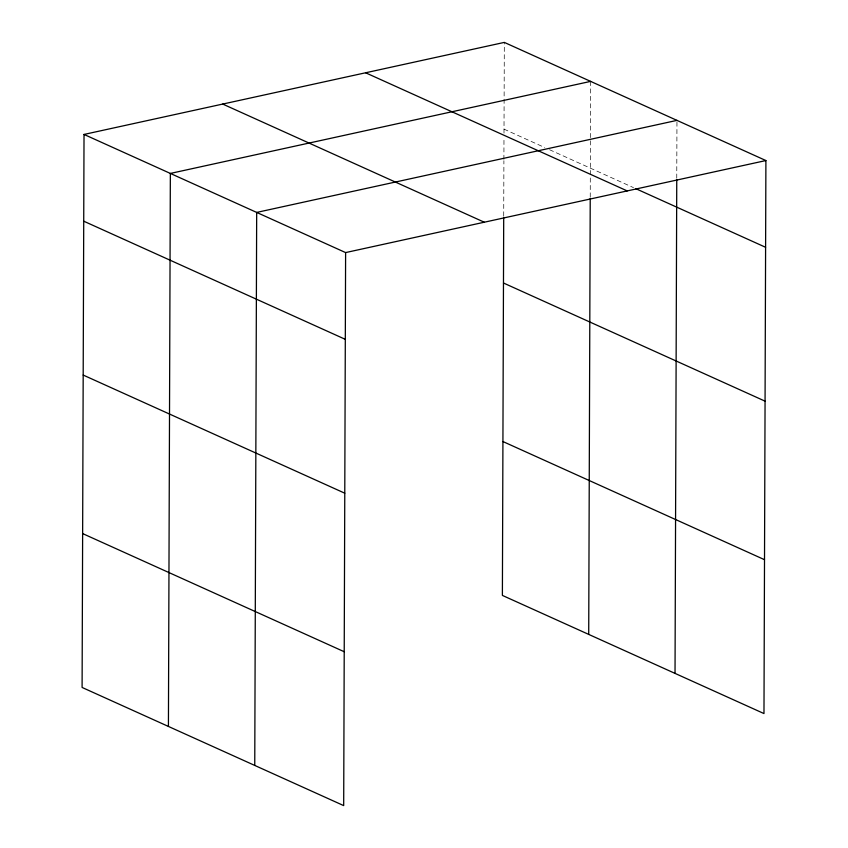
<?xml version="1.0" encoding="UTF-8"?>
<svg xmlns="http://www.w3.org/2000/svg" width="848" height="848" viewBox="0 0 848 848"><rect width="100%" height="100%" fill="white"/><g stroke="black" fill="none" stroke-linecap="round" stroke-linejoin="round"><path stroke-width="0.64" stroke-dasharray="4.24 3.18" d="M503.712 215.943L503.903 160.707M503.903 159.392L503.977 138.351M503.998 133.094L504.316 42.4M590.24 197.065L590.303 176.024M590.314 174.709L590.643 81.387M676.757 178.207L676.958 121.688M504.009 129.14L544.776 147.552M549.568 149.725L633.498 187.631"/><path stroke-width="1.27" d="M84.026 134.44L82.097 687.452L343.684 805.6L345.613 252.587L84.026 134.44L504.316 42.4L765.903 160.548L763.974 713.56L502.387 595.413L503.701 217.258M168.423 726.439L170.353 173.437L590.643 81.387M254.75 765.426L256.679 212.424L676.958 120.374M588.713 634.399L590.229 198.379M675.029 673.386L676.757 179.522M345.613 252.587L765.903 160.548M635.894 188.712L765.596 247.287M365.626 72.78L627.202 190.917M222.727 104.071L484.303 222.218M503.479 283.009L765.055 401.157M83.729 221.19L345.316 339.338M502.928 441.543L764.504 559.691M83.189 375.06L344.776 493.197M82.638 533.583L344.224 651.73"/></g></svg>
